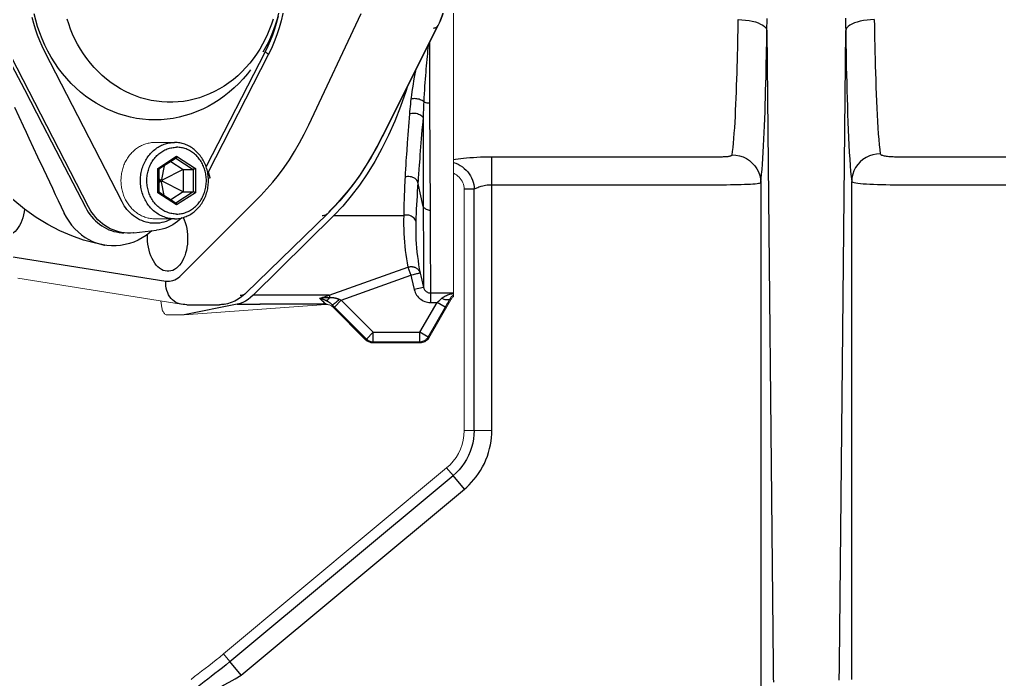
# Model space of a CAD drawing. Header units: millimetres. Extents: x 100 to 940, y 100 to 694.
# Drawn here: x 316.23 to 321.37, y 151.93 to 155.39 of the extents above; entities that cross this region are included whole.
import ezdxf

# ---------------------------------------------------------------- set-up
doc = ezdxf.new("R2010")
doc.units = ezdxf.units.MM
doc.layers.add('DTM_AXIS', color=7, linetype='Continuous', lineweight=9)
doc.layers.add('OUTLINE', color=6, linetype='Continuous', lineweight=9)

msp = doc.modelspace()

# ---------------------------------------------------------------- linework, layer by layer
at = {"color": 9, "linetype": 'Continuous'}
for p, q in [((317.7457, 154.8394), (318.0209, 155.4221)), ((318.4286, 155.3722), (318.4223, 155.359)), ((318.4223, 155.359), (318.4239, 155.362)), ((318.4345, 155.3858), (318.4286, 155.3722)), ((318.4223, 155.359), (318.1298, 154.7763)), ((320.1475, 155.3335), (320.1801, 152.0074)), ((320.5282, 152.0174), (320.5607, 155.3335)), ((318.378, 155.2705), (318.3793, 154.9542)), ((316.7664, 154.4352), (316.3613, 155.2227)), ((317.5167, 155.2227), (317.2069, 154.6205)), ((318.3793, 154.9542), (318.3816, 154.3928)), ((318.3428, 154.8549), (318.339, 154.8107)), ((318.3447, 154.8771), (318.3428, 154.8549)), ((318.1298, 154.7763), (318.1352, 154.7863)), ((316.3235, 154.6724), (316.3544, 154.6066)), ((316.9543, 154.6107), (317.0525, 154.6744)), ((317.0491, 154.665), (317.14, 154.6061)), ((317.0525, 154.6744), (317.1507, 154.6107)), ((318.705, 154.6726), (319.9153, 154.6726)), ((318.705, 153.237), (318.705, 154.6726)), ((320.817, 154.6726), (323.6291, 154.6726)), ((316.3544, 154.6066), (316.4009, 154.5071)), ((316.9543, 154.4834), (316.9543, 154.6107)), ((317.14, 154.6061), (317.14, 154.488)), ((317.1507, 154.6107), (317.1507, 154.4834)), ((317.2284, 154.5613), (317.2191, 154.5575)), ((318.3458, 154.4119), (318.3179, 154.5394)), ((320.5921, 151.9322), (320.5921, 154.5431)), ((317.14, 154.488), (317.0491, 154.4292)), ((318.6123, 154.5024), (318.5599, 154.5024)), ((318.705, 154.5258), (319.9153, 154.5258)), ((320.1152, 154.5368), (320.1152, 151.4664)), ((320.817, 154.5258), (323.6291, 154.5257)), ((317.0525, 154.4198), (316.9543, 154.4834)), ((317.1507, 154.4834), (317.0525, 154.4198)), ((317.077, 154.0515), (317.4943, 154.4699)), ((316.4611, 154.3792), (316.4619, 154.3774)), ((317.8764, 154.3647), (318.2432, 154.3647)), ((318.3819, 154.3202), (318.3819, 154.2959)), ((318.3819, 154.2959), (318.3821, 154.2476)), ((318.3463, 154.2007), (318.3465, 154.1558)), ((316.1394, 154.1569), (316.9952, 154.0209)), ((318.3465, 154.1558), (318.3466, 154.113)), ((318.3825, 154.1529), (318.3829, 154.0654)), ((317.8527, 153.9463), (318.265, 154.0939)), ((318.265, 154.0939), (318.2803, 154.051)), ((318.3466, 154.113), (318.3468, 154.0552)), ((317.9149, 153.9201), (318.2803, 154.051)), ((318.2803, 154.051), (318.2841, 154.0357)), ((318.2841, 154.0357), (318.2985, 153.9762)), ((318.3289, 154.0628), (318.3326, 154.0475)), ((318.3326, 154.0475), (318.3471, 153.9879)), ((318.3468, 154.0552), (318.347, 154.0091)), ((318.3829, 154.0654), (318.3832, 154.0096)), ((318.3471, 153.9879), (318.2985, 153.9762)), ((318.347, 154.0091), (318.3471, 153.9879)), ((318.3832, 154.0096), (318.3834, 153.9799)), ((318.3834, 153.9799), (318.3836, 153.9585)), ((317.8527, 153.9463), (317.4533, 153.9463)), ((317.8017, 153.9313), (317.8056, 153.9318)), ((317.8056, 153.9318), (317.8097, 153.9323)), ((317.8527, 153.9463), (317.8567, 153.9352)), ((317.9052, 153.9251), (317.9149, 153.9201)), ((318.3836, 153.9585), (318.5041, 153.9585)), ((318.3836, 153.9585), (318.3836, 153.9089)), ((318.4305, 153.9197), (318.4418, 153.9299)), ((318.4975, 153.9546), (318.5041, 153.9559)), ((317.2872, 153.8974), (317.2777, 153.8971)), ((317.302, 153.8994), (317.2872, 153.8974)), ((317.3708, 153.8996), (317.4906, 153.8996)), ((317.8348, 153.8992), (317.8284, 153.9055)), ((317.8672, 153.8973), (317.8796, 153.8848)), ((317.8796, 153.8848), (317.9149, 153.9201)), ((317.8796, 153.8848), (318.0473, 153.7171)), ((317.9149, 153.9201), (318.0826, 153.7524)), ((318.3278, 153.7524), (318.4182, 153.9089)), ((318.3836, 153.9089), (318.4182, 153.9089)), ((318.4614, 153.8839), (318.4182, 153.9089)), ((318.0473, 153.7171), (318.0826, 153.7524)), ((318.0826, 153.7524), (318.3278, 153.7524)), ((318.0826, 153.7025), (318.0826, 153.7524)), ((318.3278, 153.7025), (318.3278, 153.7524)), ((318.371, 153.7274), (318.3278, 153.7524)), ((318.371, 153.7274), (318.3741, 153.722)), ((318.0826, 153.7025), (318.0804, 153.6971)), ((318.0826, 153.7025), (318.3278, 153.7025)), ((318.5612, 152.9299), (318.5018, 153.0012)), ((317.3916, 151.9553), (318.5612, 152.9299)), ((317.3916, 151.9553), (317.3323, 152.0265)), ((320.1801, 152.0074), (320.1803, 151.9865)), ((320.1803, 151.9865), (320.1806, 151.9646)), ((320.5273, 151.9525), (320.5277, 151.975)), ((320.5277, 151.975), (320.5279, 151.9967)), ((320.5279, 151.9967), (320.5282, 152.0174)), ((320.1806, 151.9646), (320.181, 151.9422)), ((320.181, 151.9422), (320.1814, 151.9196)), ((320.5269, 151.9297), (320.5273, 151.9525))]:
    msp.add_line(p, q, dxfattribs=at)
at = {"color": 7, "linetype": 'Continuous'}
for p, q in [((318.1352, 154.7863), (318.4239, 155.362)), ((318.4321, 155.3795), (318.424, 155.3623)), ((316.5906, 154.4096), (316.1855, 155.1971)), ((317.533, 155.2056), (317.2155, 154.5883)), ((318.1298, 154.7763), (318.1054, 154.7294)), ((318.1095, 154.7368), (318.1352, 154.7863)), ((318.1638, 154.7855), (318.1289, 154.715)), ((318.0995, 154.7184), (318.0705, 154.6674)), ((318.1034, 154.7256), (318.0751, 154.6754)), ((318.1095, 154.7368), (318.0995, 154.7184)), ((317.0498, 154.6654), (316.9587, 154.6065)), ((317.0225, 154.6478), (317.0868, 154.6061)), ((318.0705, 154.6674), (318.0402, 154.6182)), ((318.0751, 154.6754), (318.0461, 154.6276)), ((316.9586, 154.6066), (316.9586, 154.4875)), ((316.9874, 154.6251), (316.9725, 154.553)), ((317.0868, 154.6061), (316.9771, 154.55)), ((317.0868, 154.6061), (317.14, 154.6061)), ((317.0868, 154.6061), (317.0868, 154.488)), ((318.0461, 154.6276), (318.016, 154.5817)), ((316.9586, 154.5583), (316.968, 154.55)), ((316.9586, 154.5358), (316.968, 154.5441)), ((316.968, 154.55), (316.9725, 154.553)), ((316.968, 154.5441), (316.968, 154.55)), ((316.9725, 154.5412), (316.968, 154.5441)), ((316.9725, 154.553), (316.9771, 154.55)), ((316.9771, 154.5441), (316.9725, 154.5412)), ((316.9874, 154.4691), (316.9725, 154.5412)), ((316.9771, 154.55), (316.9771, 154.5441)), ((317.0868, 154.488), (316.9771, 154.5441)), ((316.5308, 154.4911), (316.574, 154.4077)), ((316.9586, 154.4878), (317.0498, 154.4287)), ((317.0868, 154.488), (317.0225, 154.4464)), ((317.0868, 154.488), (317.14, 154.488)), ((318.6123, 153.237), (318.6123, 154.5024)), ((316.574, 154.4077), (316.5811, 154.3946)), ((317.8722, 154.4029), (317.845, 154.3755)), ((317.4153, 153.9571), (317.845, 154.3755)), ((317.8764, 154.3647), (317.4533, 153.9463)), ((316.828, 154.2735), (316.9468, 154.2873)), ((316.6748, 154.2094), (316.6753, 154.2093)), ((317.3708, 153.8996), (317.0912, 153.8435)), ((317.1065, 153.8971), (317.2778, 153.8971)), ((317.2777, 153.8971), (317.2774, 153.8971)), ((317.4906, 153.8996), (317.4885, 153.8992)), ((317.8348, 153.8992), (317.4885, 153.8992)), ((317.3322, 152.0265), (318.5018, 153.0012))]:
    msp.add_line(p, q, dxfattribs=at)
for points in [[(317.533, 155.9886), (317.5497, 155.9543), (317.5648, 155.9191), (317.5783, 155.8831), (317.5902, 155.8464), (317.6005, 155.8091), (317.6091, 155.7712), (317.616, 155.733), (317.6211, 155.6944), (317.6246, 155.6555), (317.6263, 155.6165), (317.6263, 155.5775), (317.6246, 155.5385), (317.6211, 155.4997), (317.6159, 155.4611), (317.609, 155.4229), (317.6005, 155.385), (317.5902, 155.3477), (317.5783, 155.311), (317.5648, 155.2751), (317.5497, 155.2399), (317.533, 155.2056)], [(317.5068, 155.2217), (317.5226, 155.2497), (317.5373, 155.2786), (317.5506, 155.3082), (317.5626, 155.3385), (317.5733, 155.3695), (317.5826, 155.401), (317.5905, 155.4329), (317.597, 155.4653), (317.6021, 155.498), (317.6057, 155.5309), (317.6079, 155.5639), (317.6086, 155.5971)], [(318.4731, 155.5426), (318.4702, 155.5187), (318.4669, 155.4973), (318.4628, 155.4763), (318.458, 155.4557), (318.4525, 155.4355), (318.4463, 155.4161), (318.4395, 155.3974), (318.4321, 155.3795)], [(316.1549, 155.2163), (316.2049, 155.1199), (316.254, 155.0251)], [(316.254, 155.0251), (316.3497, 154.8406), (316.3962, 154.7508), (316.4419, 154.6627), (316.5308, 154.4911)], [(318.2631, 155.0414), (318.2547, 155.0143), (318.2269, 154.9355), (318.1966, 154.8592), (318.1638, 154.7855)], [(317.0411, 154.3471), (317.0342, 154.3472), (317.0273, 154.3477), (317.0205, 154.3484), (317.0136, 154.3495), (317.0068, 154.3508), (317, 154.3525), (316.9934, 154.3544), (316.9867, 154.3566), (316.9802, 154.3591), (316.9737, 154.3619), (316.9674, 154.365), (316.9612, 154.3684), (316.955, 154.372), (316.9491, 154.3758), (316.9432, 154.38), (316.9375, 154.3844), (316.932, 154.389), (316.9266, 154.3939), (316.9214, 154.399), (316.9164, 154.4043), (316.9115, 154.4098), (316.9069, 154.4156), (316.9024, 154.4215), (316.8982, 154.4276), (316.8942, 154.434), (316.8904, 154.4404), (316.8868, 154.4471), (316.8835, 154.4539), (316.8804, 154.4608), (316.8775, 154.4679), (316.8749, 154.475), (316.8725, 154.4823), (316.8704, 154.4897), (316.8686, 154.4972), (316.867, 154.5047), (316.8656, 154.5124), (316.8646, 154.52), (316.8638, 154.5277), (316.8632, 154.5355), (316.863, 154.5432), (316.863, 154.551), (316.8632, 154.5587), (316.8638, 154.5664), (316.8646, 154.5741), (316.8656, 154.5818), (316.867, 154.5894), (316.8686, 154.597), (316.8704, 154.6044), (316.8725, 154.6118), (316.8749, 154.6191), (316.8775, 154.6263), (316.8804, 154.6334), (316.8835, 154.6403), (316.8868, 154.6471), (316.8904, 154.6537), (316.8942, 154.6602), (316.8982, 154.6665), (316.9024, 154.6726), (316.9069, 154.6786), (316.9115, 154.6843), (316.9164, 154.6899), (316.9214, 154.6952), (316.9266, 154.7003), (316.932, 154.7052), (316.9375, 154.7098), (316.9432, 154.7142), (316.9491, 154.7183), (316.955, 154.7222), (316.9612, 154.7258), (316.9674, 154.7292), (316.9737, 154.7322), (316.9802, 154.735), (316.9867, 154.7375), (316.9934, 154.7398), (317, 154.7417), (317.0068, 154.7433), (317.0136, 154.7447), (317.0205, 154.7457), (317.0273, 154.7465), (317.0342, 154.7469), (317.0411, 154.7471)], [(317.0411, 154.3471), (317.048, 154.3472), (317.0549, 154.3477), (317.0618, 154.3484), (317.0687, 154.3495), (317.0755, 154.3508), (317.0822, 154.3525), (317.0889, 154.3544), (317.0955, 154.3566), (317.1021, 154.3591), (317.1085, 154.3619), (317.1149, 154.365), (317.1211, 154.3684), (317.1272, 154.372), (317.1332, 154.3758), (317.1391, 154.38), (317.1448, 154.3844), (317.1503, 154.389), (317.1557, 154.3939), (317.1609, 154.399), (317.1659, 154.4043), (317.1708, 154.4098), (317.1754, 154.4156), (317.1798, 154.4215), (317.1841, 154.4276), (317.1881, 154.434), (317.1919, 154.4404), (317.1955, 154.4471), (317.1988, 154.4539), (317.2019, 154.4608), (317.2048, 154.4679), (317.2074, 154.475), (317.2097, 154.4823), (317.2119, 154.4897), (317.2137, 154.4972), (317.2153, 154.5047), (317.2166, 154.5124), (317.2177, 154.52), (317.2185, 154.5277), (317.219, 154.5355), (317.2193, 154.5432), (317.2193, 154.551), (317.219, 154.5587), (317.2185, 154.5664), (317.2177, 154.5741), (317.2166, 154.5818), (317.2153, 154.5894), (317.2137, 154.597), (317.2119, 154.6044), (317.2097, 154.6118), (317.2074, 154.6191), (317.2048, 154.6263), (317.2019, 154.6334), (317.1988, 154.6403), (317.1955, 154.6471), (317.1919, 154.6537), (317.1881, 154.6602), (317.1841, 154.6665), (317.1798, 154.6726), (317.1754, 154.6786), (317.1708, 154.6843), (317.1659, 154.6899), (317.1609, 154.6952), (317.1557, 154.7003), (317.1503, 154.7052), (317.1448, 154.7098), (317.1391, 154.7142), (317.1332, 154.7183), (317.1272, 154.7222), (317.1211, 154.7258), (317.1149, 154.7292), (317.1085, 154.7322), (317.1021, 154.735), (317.0955, 154.7375), (317.0889, 154.7398), (317.0822, 154.7417), (317.0755, 154.7433), (317.0687, 154.7447), (317.0618, 154.7457), (317.0549, 154.7465), (317.048, 154.7469), (317.0411, 154.7471)], [(317.0525, 154.3721), (317.0462, 154.3722), (317.0399, 154.3726), (317.0337, 154.3734), (317.0275, 154.3743), (317.0213, 154.3756), (317.0152, 154.3772), (317.0091, 154.379), (317.0031, 154.3811), (316.9972, 154.3835), (316.9914, 154.3861), (316.9856, 154.389), (316.98, 154.3921), (316.9745, 154.3955), (316.9691, 154.3992), (316.9639, 154.4031), (316.9588, 154.4072), (316.9539, 154.4115), (316.9491, 154.4161), (316.9445, 154.4209), (316.94, 154.4259), (316.9358, 154.431), (316.9317, 154.4364), (316.9278, 154.442), (316.9242, 154.4477), (316.9207, 154.4535), (316.9175, 154.4596), (316.9144, 154.4658), (316.9116, 154.4721), (316.909, 154.4785), (316.9067, 154.485), (316.9046, 154.4917), (316.9027, 154.4984), (316.9011, 154.5052), (316.8997, 154.5121), (316.8986, 154.519), (316.8977, 154.526), (316.8971, 154.533), (316.8967, 154.54), (316.8966, 154.5471), (316.8967, 154.5541), (316.8971, 154.5612), (316.8977, 154.5682), (316.8986, 154.5751), (316.8997, 154.5821), (316.9011, 154.589), (316.9027, 154.5958), (316.9046, 154.6025), (316.9067, 154.6091), (316.909, 154.6157), (316.9116, 154.6221), (316.9144, 154.6284), (316.9175, 154.6346), (316.9207, 154.6406), (316.9242, 154.6465), (316.9278, 154.6522), (316.9317, 154.6578), (316.9358, 154.6631), (316.94, 154.6683), (316.9445, 154.6733), (316.9491, 154.6781), (316.9539, 154.6826), (316.9588, 154.687), (316.9639, 154.6911), (316.9691, 154.695), (316.9745, 154.6986), (316.98, 154.702), (316.9856, 154.7052), (316.9914, 154.7081), (316.9972, 154.7107), (317.0031, 154.7131), (317.0091, 154.7152), (317.0152, 154.717), (317.0213, 154.7185), (317.0275, 154.7198), (317.0337, 154.7208), (317.0399, 154.7215), (317.0462, 154.7219), (317.0525, 154.7221)], [(317.0525, 154.3721), (317.0588, 154.3722), (317.065, 154.3726), (317.0713, 154.3734), (317.0775, 154.3743), (317.0837, 154.3756), (317.0898, 154.3772), (317.0959, 154.379), (317.1019, 154.3811), (317.1078, 154.3835), (317.1136, 154.3861), (317.1193, 154.389), (317.125, 154.3921), (317.1304, 154.3955), (317.1358, 154.3992), (317.1411, 154.4031), (317.1462, 154.4072), (317.1511, 154.4115), (317.1559, 154.4161), (317.1605, 154.4209), (317.1649, 154.4259), (317.1692, 154.431), (317.1733, 154.4364), (317.1771, 154.442), (317.1808, 154.4477), (317.1843, 154.4535), (317.1875, 154.4596), (317.1906, 154.4658), (317.1934, 154.4721), (317.1959, 154.4785), (317.1983, 154.485), (317.2004, 154.4917), (317.2023, 154.4984), (317.2039, 154.5052), (317.2053, 154.5121), (317.2064, 154.519), (317.2073, 154.526), (317.2079, 154.533), (317.2083, 154.54), (317.2084, 154.5471), (317.2083, 154.5541), (317.2079, 154.5612), (317.2073, 154.5682), (317.2064, 154.5751), (317.2053, 154.5821), (317.2039, 154.589), (317.2023, 154.5958), (317.2004, 154.6025), (317.1983, 154.6091), (317.1959, 154.6157), (317.1934, 154.6221), (317.1906, 154.6284), (317.1875, 154.6346), (317.1843, 154.6406), (317.1808, 154.6465), (317.1771, 154.6522), (317.1733, 154.6578), (317.1692, 154.6631), (317.1649, 154.6683), (317.1605, 154.6733), (317.1559, 154.6781), (317.1511, 154.6826), (317.1462, 154.687), (317.1411, 154.6911), (317.1358, 154.695), (317.1304, 154.6986), (317.125, 154.702), (317.1193, 154.7052), (317.1136, 154.7081), (317.1078, 154.7107), (317.1019, 154.7131), (317.0959, 154.7152), (317.0898, 154.717), (317.0837, 154.7185), (317.0775, 154.7198), (317.0713, 154.7208), (317.065, 154.7215), (317.0588, 154.7219), (317.0525, 154.7221)], [(318.1289, 154.715), (318.0917, 154.6477), (318.0523, 154.5835), (318.011, 154.5231), (317.968, 154.4666), (317.9232, 154.4138), (317.8764, 154.3647)], [(317.0525, 154.6744), (317.0525, 154.6736), (317.0524, 154.6729), (317.0524, 154.6722), (317.0523, 154.6714), (317.0522, 154.6708), (317.0521, 154.6701), (317.0519, 154.6695), (317.0518, 154.6689), (317.0516, 154.6683), (317.0514, 154.6678), (317.0512, 154.6673), (317.051, 154.6669), (317.0508, 154.6665), (317.0506, 154.6662), (317.0503, 154.6659), (317.0501, 154.6657), (317.0498, 154.6655), (317.0498, 154.6654)], [(318.5041, 154.6422), (318.5166, 154.6379), (318.5286, 154.6325), (318.54, 154.6263), (318.5508, 154.6192), (318.561, 154.6112), (318.5703, 154.6025), (318.5789, 154.5932), (318.5865, 154.5832), (318.5933, 154.5727), (318.599, 154.5617), (318.6038, 154.5503), (318.6075, 154.5386), (318.6102, 154.5266), (318.6118, 154.5146), (318.6123, 154.5024)], [(316.9543, 154.6107), (316.9548, 154.6104), (316.9554, 154.61), (316.9559, 154.6096), (316.9563, 154.6093), (316.9568, 154.6089), (316.9571, 154.6086), (316.9575, 154.6083), (316.9578, 154.608), (316.958, 154.6077), (316.9582, 154.6074), (316.9584, 154.6072), (316.9585, 154.607), (316.9586, 154.6068), (316.9586, 154.6066), (316.9586, 154.6066)], [(317.1507, 154.6107), (317.1501, 154.6104), (317.1495, 154.61), (317.1489, 154.6096), (317.1483, 154.6093), (317.1476, 154.6089), (317.147, 154.6086), (317.1464, 154.6083), (317.1458, 154.608), (317.1452, 154.6077), (317.1446, 154.6074), (317.144, 154.6072), (317.1435, 154.607), (317.143, 154.6068), (317.1425, 154.6066), (317.142, 154.6065), (317.1416, 154.6064), (317.1412, 154.6063), (317.1408, 154.6062), (317.1405, 154.6062), (317.1402, 154.6061), (317.14, 154.6061)], [(318.0402, 154.6182), (318.0088, 154.571), (317.9762, 154.5258), (317.9426, 154.4827), (317.9079, 154.4417), (317.8722, 154.4029)], [(316.6753, 154.2093), (316.6264, 154.219), (316.5646, 154.2355), (316.5027, 154.257), (316.4402, 154.2839), (316.3775, 154.3166), (316.3156, 154.3547), (316.2544, 154.3984), (316.1936, 154.448), (316.1336, 154.5033), (316.0743, 154.5645)], [(318.016, 154.5817), (317.9848, 154.5378), (317.9527, 154.4959), (317.9196, 154.4561), (317.8857, 154.4185), (317.8509, 154.383)], [(316.9543, 154.4834), (316.9548, 154.4838), (316.9554, 154.4842), (316.9559, 154.4845), (316.9563, 154.4849), (316.9568, 154.4852), (316.9571, 154.4856), (316.9575, 154.4859), (316.9578, 154.4862), (316.958, 154.4865), (316.9582, 154.4867), (316.9584, 154.4869), (316.9585, 154.4872), (316.9586, 154.4873), (316.9586, 154.4875), (316.9586, 154.4875)], [(317.1507, 154.4834), (317.1501, 154.4838), (317.1495, 154.4842), (317.1489, 154.4845), (317.1483, 154.4849), (317.1476, 154.4852), (317.147, 154.4856), (317.1464, 154.4859), (317.1458, 154.4862), (317.1452, 154.4865), (317.1446, 154.4867), (317.144, 154.4869), (317.1435, 154.4872), (317.143, 154.4873), (317.1425, 154.4875), (317.142, 154.4877), (317.1416, 154.4878), (317.1412, 154.4879), (317.1408, 154.4879), (317.1405, 154.488), (317.1402, 154.488), (317.14, 154.488)], [(316.255, 154.398), (316.2531, 154.3836), (316.25, 154.3679), (316.246, 154.3526), (316.2412, 154.3382), (316.2356, 154.3247), (316.2292, 154.3121), (316.2221, 154.3006), (316.2144, 154.2904), (316.2061, 154.2813), (316.1973, 154.2737), (316.1881, 154.2675), (316.1785, 154.2628), (316.1687, 154.2596), (316.1588, 154.2581), (316.1538, 154.2579)], [(316.5811, 154.3946), (316.5889, 154.3821), (316.5973, 154.37), (316.6064, 154.3584), (316.6161, 154.3472), (316.6263, 154.3368), (316.6371, 154.3271), (316.6484, 154.3181), (316.6601, 154.3098), (316.6722, 154.3024), (316.6848, 154.2958), (316.6976, 154.29), (316.7107, 154.2851), (316.7241, 154.281), (316.7376, 154.2779), (316.7513, 154.2756), (316.7651, 154.2742), (316.7756, 154.2739)], [(316.828, 154.2735), (316.8262, 154.2733), (316.8106, 154.2722), (316.795, 154.2722), (316.7794, 154.2733), (316.7641, 154.2755), (316.7488, 154.2788), (316.7338, 154.2832), (316.7191, 154.2887), (316.7045, 154.2952), (316.6905, 154.3027), (316.6769, 154.3111), (316.6639, 154.3206), (316.6514, 154.3309), (316.6395, 154.3421), (316.6282, 154.3542), (316.6176, 154.367), (316.6079, 154.3805), (316.5988, 154.3947), (316.5906, 154.4096)], [(317.0525, 154.4198), (317.0525, 154.4205), (317.0524, 154.4213), (317.0524, 154.422), (317.0523, 154.4227), (317.0522, 154.4234), (317.0521, 154.4241), (317.0519, 154.4247), (317.0518, 154.4253), (317.0516, 154.4258), (317.0514, 154.4263), (317.0512, 154.4268), (317.051, 154.4272), (317.0508, 154.4276), (317.0506, 154.4279), (317.0503, 154.4282), (317.0501, 154.4285), (317.0498, 154.4287), (317.0498, 154.4287)], [(317.0791, 154.3517), (317.0696, 154.3428), (317.0576, 154.3329), (317.045, 154.3239), (317.032, 154.3158), (317.0185, 154.3086), (317.0047, 154.3023), (316.9906, 154.2971), (316.9762, 154.2928), (316.9615, 154.2896), (316.9468, 154.2873)], [(317.0869, 154.3538), (317.0923, 154.3417), (317.0975, 154.3273), (317.1019, 154.3121), (317.1054, 154.2964), (317.1079, 154.2804), (317.1096, 154.264), (317.1103, 154.2471)], [(316.9224, 154.2845), (316.9123, 154.2753), (316.8927, 154.2602), (316.8721, 154.2467), (316.8506, 154.2351), (316.8284, 154.2254), (316.8056, 154.2175), (316.7823, 154.2116), (316.7587, 154.2076), (316.7348, 154.2055), (316.7108, 154.2055), (316.687, 154.2075), (316.6748, 154.2094)], [(316.8997, 154.2471), (316.9, 154.264), (316.9001, 154.2658)], [(317.0074, 154.0721), (317.0024, 154.0723), (316.9924, 154.0739), (316.9826, 154.077), (316.9728, 154.0817), (316.9635, 154.0879), (316.9545, 154.0955), (316.9459, 154.1046), (316.9379, 154.1148), (316.9305, 154.1263), (316.9237, 154.1389), (316.9177, 154.1525), (316.9125, 154.1668), (316.9081, 154.1821), (316.9046, 154.1978), (316.9021, 154.2138), (316.9004, 154.2302), (316.8997, 154.2471)], [(317.1103, 154.2471), (317.11, 154.2302), (317.1089, 154.2138), (317.1067, 154.1978), (317.1037, 154.1821), (317.0997, 154.1668), (317.0949, 154.1525), (317.0893, 154.1389), (317.0829, 154.1263), (317.0758, 154.1148), (317.0681, 154.1046), (317.0597, 154.0955), (317.051, 154.0879), (317.0418, 154.0817), (317.0322, 154.077), (317.0224, 154.0739), (317.0125, 154.0723), (317.0074, 154.0721)], [(317.3753, 153.9257), (317.3572, 153.9157), (317.3388, 153.9079), (317.32, 153.9022), (317.3012, 153.8987), (317.2824, 153.8971), (317.2774, 153.8971)], [(317.4533, 153.9463), (317.4403, 153.9345), (317.4271, 153.9244), (317.4135, 153.9158), (317.3996, 153.9088), (317.3854, 153.9034), (317.3708, 153.8996)], [(317.4153, 153.9571), (317.4098, 153.952), (317.3929, 153.9378), (317.3753, 153.9257)], [(317.1065, 153.8971), (317.0963, 153.8974), (317.086, 153.8983), (317.0755, 153.8997)], [(317.8418, 153.8977), (317.8404, 153.8981), (317.8397, 153.8983), (317.839, 153.8985), (317.8384, 153.8986), (317.8377, 153.8988), (317.8368, 153.8989), (317.8358, 153.8991), (317.8348, 153.8992)], [(318.6123, 153.237), (318.6115, 153.2152), (318.6092, 153.1932), (318.6052, 153.1712), (318.5995, 153.1494), (318.5922, 153.1278), (318.5833, 153.1068), (318.5729, 153.0865), (318.561, 153.067), (318.5478, 153.0487), (318.5334, 153.0316), (318.5181, 153.0157), (318.5018, 153.0012)], [(317.3323, 152.0265), (317.3121, 152.01), (317.2922, 151.9941), (317.2726, 151.9787), (317.2532, 151.9638), (317.2341, 151.9492), (317.2154, 151.9349), (317.1974, 151.9209), (317.1798, 151.9071), (317.1628, 151.8932)]]:
    msp.add_lwpolyline(points, dxfattribs=at)
at = {"color": 9, "linetype": 'Continuous'}
for points in [[(318.4724, 155.5405), (318.4705, 155.5241), (318.4682, 155.5079), (318.4654, 155.4917), (318.4622, 155.4757), (318.4586, 155.4599), (318.4545, 155.4444), (318.4501, 155.4292), (318.4453, 155.4144), (318.4401, 155.3999), (318.4345, 155.3858)], [(317.4392, 155.1282), (317.4233, 155.1073), (317.4012, 155.0812), (317.3781, 155.0563), (317.3539, 155.0328), (317.3286, 155.0105), (317.3025, 154.9898), (317.2754, 154.9704), (317.2474, 154.9525), (317.2187, 154.9362), (317.1893, 154.9216), (317.1592, 154.9085), (317.1287, 154.8971), (317.0977, 154.8875), (317.0663, 154.8796), (317.0346, 154.8734), (317.0028, 154.869), (316.9707, 154.8663), (316.9386, 154.8655), (316.9065, 154.8664), (316.8744, 154.8691), (316.8425, 154.8735), (316.8108, 154.8797), (316.7794, 154.8877), (316.7485, 154.8974), (316.7179, 154.9088), (316.6879, 154.9219), (316.6585, 154.9366), (316.6298, 154.953), (316.6019, 154.9709), (316.5748, 154.9903), (316.5487, 155.0111), (316.5235, 155.0334), (316.4993, 155.0569), (316.4762, 155.0818), (316.4541, 155.108), (316.4332, 155.1355), (316.4135, 155.1642), (316.3949, 155.1942), (316.3777, 155.225), (316.362, 155.2567), (316.3477, 155.2893), (316.3349, 155.322), (316.3238, 155.355), (316.3143, 155.3881), (316.3064, 155.4207)], [(316.3613, 155.2227), (316.3474, 155.2511), (316.3346, 155.2801), (316.323, 155.3097), (316.3125, 155.34), (316.3031, 155.3709), (316.2949, 155.4023)], [(316.7838, 155.0144), (316.7582, 155.0283), (316.7333, 155.0435), (316.709, 155.0602), (316.6854, 155.0783), (316.6627, 155.0976), (316.6409, 155.1183), (316.6199, 155.1402), (316.6001, 155.1631), (316.5814, 155.1869), (316.5639, 155.2116), (316.5477, 155.2368), (316.5329, 155.2626), (316.5193, 155.2888), (316.5071, 155.3151), (316.4962, 155.3415), (316.4866, 155.3679), (316.4782, 155.3939)], [(317.5583, 155.3929), (317.5499, 155.3668), (317.5402, 155.3403), (317.5293, 155.3139), (317.5169, 155.2876), (317.5033, 155.2614), (317.4884, 155.2356), (317.4721, 155.2104), (317.4546, 155.1857), (317.4359, 155.1619), (317.416, 155.1391), (317.3949, 155.1172), (317.373, 155.0966), (317.3503, 155.0773), (317.3266, 155.0593), (317.3024, 155.0427), (317.2774, 155.0275), (317.2518, 155.0138), (317.2257, 155.0015), (317.1991, 154.9907), (317.172, 154.9813), (317.1445, 154.9735), (317.1167, 154.9673), (317.0886, 154.9625), (317.0603, 154.9594), (317.032, 154.9579), (317.0035, 154.9579), (316.9752, 154.9595), (316.9469, 154.9627), (316.9188, 154.9675), (316.891, 154.9739), (316.8636, 154.9817), (316.8364, 154.9912), (316.8098, 155.0021), (316.7838, 155.0144)], [(317.5844, 155.4082), (317.5831, 155.4023), (317.5749, 155.3709), (317.5655, 155.34), (317.555, 155.3097), (317.5434, 155.2801), (317.5306, 155.2511), (317.5167, 155.2227)], [(319.9653, 154.6824), (319.9678, 154.7002), (319.9702, 154.7208), (319.9725, 154.7437), (319.9746, 154.7687), (319.9767, 154.7955), (319.9786, 154.8238), (319.9804, 154.8533), (319.9821, 154.8839), (319.9837, 154.9153), (319.9852, 154.9473), (319.9866, 154.9797), (319.9878, 155.0125), (319.989, 155.0455), (319.9902, 155.0784), (319.9912, 155.1112), (319.9922, 155.1438), (319.993, 155.1762), (319.9939, 155.2082), (319.9946, 155.2398), (319.9953, 155.271), (319.996, 155.3017), (319.9965, 155.332), (319.9971, 155.3617), (319.9976, 155.3908)], [(319.9976, 155.3908), (320.0167, 155.3901), (320.0356, 155.3885), (320.0538, 155.386), (320.0712, 155.3826), (320.0873, 155.3784), (320.1019, 155.3734), (320.1148, 155.3678), (320.1258, 155.3617), (320.1347, 155.355), (320.1414, 155.3481), (320.1456, 155.3409), (320.1475, 155.3335)], [(320.1475, 155.3335), (320.1477, 155.3552), (320.1483, 155.3762), (320.1491, 155.3965)], [(320.5589, 155.3983), (320.5598, 155.3773), (320.5604, 155.3558), (320.5607, 155.3335)], [(320.7106, 155.3908), (320.6914, 155.3901), (320.6725, 155.3885), (320.6543, 155.3859), (320.637, 155.3826), (320.6209, 155.3783), (320.6062, 155.3734), (320.5933, 155.3678), (320.5823, 155.3617), (320.5734, 155.355), (320.5668, 155.3481), (320.5625, 155.3409), (320.5607, 155.3335)], [(320.7106, 155.3908), (320.7111, 155.3582), (320.7117, 155.3247), (320.7124, 155.2905), (320.7132, 155.2557), (320.714, 155.2204), (320.7149, 155.1845), (320.7159, 155.1482), (320.7169, 155.1116), (320.7181, 155.0746), (320.7194, 155.0376), (320.7208, 155.0006), (320.7222, 154.9639), (320.7239, 154.9276), (320.7256, 154.892), (320.7275, 154.8573), (320.7295, 154.8239), (320.7317, 154.7921), (320.7341, 154.7621), (320.7366, 154.7344), (320.7392, 154.7095), (320.742, 154.688)], [(318.4002, 155.3463), (318.4046, 155.3472), (318.4086, 155.3484), (318.4122, 155.3499), (318.4154, 155.3517), (318.4182, 155.3539), (318.4205, 155.3563), (318.4223, 155.359)], [(320.1152, 154.5368), (320.1177, 154.5574), (320.1201, 154.5803), (320.1224, 154.6055), (320.1245, 154.6335), (320.1266, 154.6638), (320.1285, 154.6956), (320.1303, 154.7288), (320.132, 154.7635), (320.1336, 154.7988), (320.1351, 154.8348), (320.1365, 154.8715), (320.1377, 154.9083), (320.139, 154.9452), (320.1401, 154.9823), (320.1411, 155.0192), (320.1421, 155.0558), (320.1429, 155.0921), (320.1438, 155.1281), (320.1445, 155.1636), (320.1452, 155.1987), (320.1459, 155.2332), (320.1465, 155.2672), (320.147, 155.3006), (320.1475, 155.3335)], [(320.5607, 155.3335), (320.5612, 155.2966), (320.5618, 155.2589), (320.5625, 155.2206), (320.5633, 155.1815), (320.5641, 155.1417), (320.565, 155.1015), (320.566, 155.0607), (320.567, 155.0194), (320.5682, 154.978), (320.5695, 154.9364), (320.5708, 154.8947), (320.5723, 154.8535), (320.574, 154.8126), (320.5757, 154.7723), (320.5776, 154.7334), (320.5796, 154.6957), (320.5818, 154.6596), (320.5842, 154.6261), (320.5867, 154.5957), (320.5893, 154.568), (320.5921, 154.5431)], [(318.3719, 155.2583), (318.3716, 155.2556), (318.3701, 155.2416), (318.3686, 155.2272), (318.3671, 155.2123), (318.3656, 155.1969), (318.3641, 155.1812), (318.3627, 155.1652), (318.3613, 155.1487), (318.3598, 155.1318), (318.3585, 155.1146), (318.3571, 155.0971), (318.3557, 155.079), (318.3544, 155.0605), (318.3531, 155.0416), (318.3519, 155.0221), (318.3506, 155.0021), (318.3495, 154.9815), (318.3483, 154.9605)], [(317.5167, 155.2227), (317.5195, 155.2208), (317.5222, 155.219), (317.5246, 155.2171), (317.5267, 155.2153), (317.5286, 155.2136), (317.5302, 155.212), (317.5314, 155.2105), (317.5324, 155.2092), (317.533, 155.2079), (317.5332, 155.2068), (317.5332, 155.2059), (317.533, 155.2056)], [(318.3043, 155.1235), (318.3042, 155.1231), (318.3011, 155.106), (318.298, 155.0884), (318.295, 155.0705), (318.292, 155.0522), (318.2891, 155.0335), (318.2864, 155.0143), (318.2837, 154.9947), (318.2811, 154.9746)], [(318.2811, 154.9746), (318.2795, 154.9612), (318.278, 154.9479), (318.2766, 154.9347), (318.2753, 154.9218), (318.2741, 154.909), (318.2731, 154.8964)], [(318.3483, 154.9605), (318.3445, 154.9636), (318.34, 154.9664), (318.335, 154.969), (318.3296, 154.9712), (318.3237, 154.9731), (318.3177, 154.9746), (318.3114, 154.9757), (318.3051, 154.9764), (318.2988, 154.9766), (318.2926, 154.9764), (318.2867, 154.9757), (318.2811, 154.9746)], [(318.3483, 154.9605), (318.3476, 154.9463), (318.3469, 154.9322), (318.3463, 154.9182), (318.3457, 154.9043), (318.3452, 154.8906), (318.3447, 154.8771)], [(318.3483, 154.9605), (318.3508, 154.9593), (318.3536, 154.9581), (318.3567, 154.9571), (318.36, 154.9562), (318.3636, 154.9555), (318.3674, 154.955), (318.3713, 154.9545), (318.3752, 154.9543), (318.3793, 154.9542)], [(316.2018, 154.9316), (316.2478, 154.8337), (316.2628, 154.8017), (316.2779, 154.7697), (316.3235, 154.6724)], [(318.3447, 154.8771), (318.3417, 154.8812), (318.3377, 154.885), (318.3329, 154.8886), (318.3274, 154.8917), (318.3213, 154.8943), (318.3147, 154.8964), (318.3078, 154.898), (318.3006, 154.8989), (318.2935, 154.8992), (318.2864, 154.8989), (318.2795, 154.8979), (318.2731, 154.8964)], [(318.2731, 154.8964), (318.2713, 154.8747), (318.2696, 154.853), (318.268, 154.8313), (318.2663, 154.8095), (318.2647, 154.7878), (318.2631, 154.7665), (318.2616, 154.7456)], [(318.3447, 154.8771), (318.3449, 154.8196), (318.345, 154.7633), (318.3451, 154.7084), (318.3452, 154.6549)], [(317.4943, 154.4699), (317.5261, 154.5033), (317.557, 154.5386), (317.5869, 154.5759), (317.616, 154.6153), (317.6441, 154.6566), (317.6711, 154.6997), (317.6971, 154.7445), (317.722, 154.7911), (317.7457, 154.8394)], [(318.339, 154.8107), (318.3353, 154.7664), (318.3335, 154.7447), (318.3318, 154.7233), (318.3301, 154.7024), (318.3285, 154.6822), (318.3269, 154.6627)], [(318.2616, 154.7456), (318.2588, 154.7053), (318.2575, 154.6862)], [(318.2575, 154.6862), (318.2551, 154.6501), (318.2541, 154.6334), (318.2522, 154.6029)], [(318.3269, 154.6627), (318.3241, 154.6259), (318.3228, 154.6088)], [(318.3452, 154.6549), (318.3455, 154.5526), (318.3456, 154.5039), (318.3457, 154.457)], [(318.5041, 154.6572), (318.5155, 154.659), (318.5281, 154.6608), (318.5419, 154.6626), (318.557, 154.6644), (318.5732, 154.6661), (318.5904, 154.6677), (318.6084, 154.6691), (318.6271, 154.6703), (318.6463, 154.6713), (318.6657, 154.672), (318.6853, 154.6725), (318.705, 154.6726)], [(319.9153, 154.6726), (319.9204, 154.6727), (319.9255, 154.6728), (319.9304, 154.6731), (319.9352, 154.6734), (319.9398, 154.6738), (319.9441, 154.6743), (319.9481, 154.675), (319.9518, 154.6757), (319.9551, 154.6764), (319.958, 154.6773), (319.9604, 154.6782), (319.9624, 154.6792), (319.9639, 154.6802), (319.9648, 154.6813), (319.9653, 154.6824)], [(319.9653, 154.6824), (319.9847, 154.6811), (320.0039, 154.6772), (320.0223, 154.671), (320.0399, 154.6625), (320.0561, 154.6519), (320.0708, 154.6394), (320.0838, 154.6251), (320.0947, 154.6093), (320.1034, 154.5923), (320.1098, 154.5743), (320.1137, 154.5558), (320.1152, 154.5368)], [(320.742, 154.688), (320.7226, 154.6866), (320.7034, 154.6828), (320.685, 154.6766), (320.6675, 154.6681), (320.6512, 154.6576), (320.6365, 154.6451), (320.6236, 154.6308), (320.6127, 154.6151), (320.6039, 154.5982), (320.5975, 154.5804), (320.5936, 154.5619), (320.5921, 154.5431)], [(320.742, 154.688), (320.7427, 154.6862), (320.7441, 154.6844), (320.7463, 154.6828), (320.7493, 154.6812), (320.753, 154.6798), (320.7573, 154.6784), (320.7622, 154.6772), (320.7678, 154.6762), (320.7738, 154.6752), (320.7803, 154.6744), (320.7872, 154.6738), (320.7943, 154.6733), (320.8017, 154.6729), (320.8093, 154.6727), (320.817, 154.6726)], [(317.2284, 154.5613), (317.2257, 154.5742), (317.2219, 154.587), (317.2188, 154.5948)], [(318.2522, 154.6029), (318.2514, 154.5894), (318.2507, 154.5769), (318.2489, 154.5412)], [(318.3228, 154.6088), (318.3205, 154.5777), (318.3195, 154.5639), (318.3187, 154.5512)], [(318.2489, 154.5412), (318.2478, 154.5174), (318.2467, 154.494), (318.2458, 154.4711), (318.2451, 154.4488), (318.2444, 154.4269), (318.2439, 154.4056), (318.2435, 154.3848), (318.2432, 154.3647)], [(318.3179, 154.5394), (318.3153, 154.5446), (318.3118, 154.5496), (318.3075, 154.5541), (318.3025, 154.5581), (318.2969, 154.5615), (318.2908, 154.5643), (318.2842, 154.5664), (318.2774, 154.5678), (318.2705, 154.5684), (318.2635, 154.5682), (318.2567, 154.5672), (318.2502, 154.5655)], [(318.3187, 154.5512), (318.3162, 154.5146), (318.3146, 154.4902), (318.3131, 154.4663), (318.3118, 154.4429), (318.3105, 154.42), (318.3094, 154.3976), (318.3084, 154.3757), (318.3075, 154.3545), (318.3067, 154.3338)], [(320.5921, 154.5431), (320.5941, 154.541), (320.5984, 154.5391), (320.6051, 154.5372), (320.6139, 154.5355), (320.6249, 154.5339), (320.6379, 154.5324), (320.6528, 154.531), (320.6693, 154.5298), (320.6874, 154.5288), (320.7069, 154.5279), (320.7275, 154.5271), (320.749, 154.5265), (320.7713, 154.5261), (320.794, 154.5259), (320.817, 154.5258)], [(316.4009, 154.5071), (316.4162, 154.4743), (316.4313, 154.4422), (316.4463, 154.4104), (316.4611, 154.3792)], [(318.6123, 154.5024), (318.6151, 154.504), (318.6185, 154.5057), (318.6224, 154.5075), (318.6269, 154.5095), (318.6319, 154.5116), (318.6375, 154.5137), (318.6436, 154.5158), (318.6502, 154.5179), (318.6573, 154.5198), (318.6647, 154.5215), (318.6725, 154.523), (318.6805, 154.5242), (318.6886, 154.5251), (318.6968, 154.5256), (318.705, 154.5258)], [(319.9153, 154.5258), (319.9357, 154.5259), (319.9559, 154.526), (319.9757, 154.5263), (319.9949, 154.5267), (320.0132, 154.5272), (320.0305, 154.5278), (320.0466, 154.5284), (320.0613, 154.5292), (320.0745, 154.5301), (320.0861, 154.5311), (320.0958, 154.5321), (320.1037, 154.5332), (320.1096, 154.5344), (320.1134, 154.5356), (320.1152, 154.5368)], [(318.3457, 154.457), (318.3459, 154.3884), (318.3459, 154.3648), (318.346, 154.3411), (318.346, 154.3174), (318.3461, 154.2939), (318.3462, 154.2704)], [(317.0281, 154.3471), (317.0199, 154.3427), (317.0088, 154.3376), (316.9976, 154.3333), (316.9861, 154.3297), (316.9745, 154.327), (316.9627, 154.325), (316.9509, 154.3238), (316.9391, 154.3234), (316.9273, 154.3238), (316.9155, 154.325), (316.9037, 154.3269), (316.8921, 154.3297), (316.8806, 154.3332), (316.8694, 154.3375), (316.8583, 154.3425), (316.8475, 154.3484), (316.8371, 154.3548), (316.8271, 154.362), (316.8175, 154.3698), (316.8084, 154.3781), (316.7999, 154.3868), (316.792, 154.3961), (316.7846, 154.4056), (316.7779, 154.4152), (316.7719, 154.4251), (316.7664, 154.4352)], [(318.3458, 154.4119), (318.3477, 154.4083), (318.3503, 154.405), (318.3535, 154.402), (318.3573, 154.3993), (318.3616, 154.397), (318.3662, 154.3952), (318.3712, 154.3939), (318.3763, 154.3931), (318.3816, 154.3928)], [(318.3816, 154.3928), (318.3817, 154.3687), (318.3819, 154.3202)], [(316.4619, 154.3774), (316.4738, 154.355), (316.4872, 154.3338), (316.5019, 154.3139), (316.5181, 154.2953), (316.5354, 154.2782), (316.5536, 154.263), (316.5725, 154.2496), (316.5919, 154.2381), (316.6112, 154.2286), (316.6302, 154.221), (316.6488, 154.2152)], [(317.8156, 154.3647), (317.8207, 154.3649), (317.8255, 154.3656), (317.8301, 154.3668), (317.8344, 154.3684), (317.8385, 154.3705), (317.8421, 154.373), (317.845, 154.3755)], [(318.2432, 154.3647), (318.2427, 154.3402), (318.2426, 154.3161), (318.243, 154.2926), (318.2439, 154.2696), (318.2452, 154.2471), (318.247, 154.2249), (318.2491, 154.2029), (318.2516, 154.1812), (318.2544, 154.1594), (318.2576, 154.1376), (318.2611, 154.1158), (318.265, 154.0939)], [(318.3067, 154.3338), (318.3044, 154.3395), (318.3013, 154.3448), (318.2975, 154.3498), (318.2929, 154.3542), (318.2878, 154.3581), (318.2821, 154.3613), (318.276, 154.3638), (318.2696, 154.3656), (318.263, 154.3665), (318.2564, 154.3667), (318.2497, 154.3661), (318.2432, 154.3647)], [(318.3067, 154.3338), (318.3062, 154.309), (318.3062, 154.2851), (318.3066, 154.2619), (318.3075, 154.239), (318.3089, 154.2164), (318.3107, 154.1941), (318.3128, 154.1722), (318.3154, 154.1503), (318.3182, 154.1285), (318.3214, 154.1067), (318.325, 154.0849), (318.3289, 154.0628)], [(318.3462, 154.2704), (318.3463, 154.2237), (318.3463, 154.2007)], [(318.3821, 154.2476), (318.3823, 154.1997), (318.3824, 154.1761), (318.3825, 154.1529)], [(316.6488, 154.2152), (316.667, 154.2108), (316.6748, 154.2094)], [(318.265, 154.0939), (318.2674, 154.0947), (318.2699, 154.0953), (318.2725, 154.0958), (318.2753, 154.0962), (318.2781, 154.0965), (318.281, 154.0966), (318.284, 154.0966), (318.287, 154.0964), (318.29, 154.0961), (318.293, 154.0955), (318.296, 154.0948), (318.2989, 154.0939), (318.3018, 154.0928), (318.3047, 154.0916), (318.3074, 154.0902), (318.31, 154.0886), (318.3125, 154.0868), (318.3149, 154.085), (318.3171, 154.0829), (318.3192, 154.0808), (318.3211, 154.0785), (318.3229, 154.0761), (318.3244, 154.0736), (318.3258, 154.071), (318.327, 154.0684), (318.3281, 154.0656), (318.3289, 154.0628)], [(316.9952, 154.0209), (317.0048, 154.02), (317.0143, 154.0201), (317.0237, 154.0214), (317.033, 154.0238), (317.0424, 154.0272), (317.0514, 154.0318), (317.0602, 154.0373), (317.0687, 154.0439), (317.077, 154.0515)], [(318.3289, 154.0628), (318.3283, 154.063), (318.3269, 154.0626), (318.3248, 154.0619), (318.322, 154.0611), (318.3184, 154.0603), (318.3142, 154.0593), (318.3095, 154.058), (318.3043, 154.0568), (318.2986, 154.0554), (318.2927, 154.0539), (318.2866, 154.0523), (318.2803, 154.051)], [(317.0754, 153.8997), (317.0675, 153.9013), (317.0577, 153.9046), (317.0484, 153.9092), (317.0395, 153.915), (317.0312, 153.9219), (317.0236, 153.93), (317.0167, 153.939), (317.0107, 153.9489), (317.0056, 153.9596), (317.0015, 153.971), (316.9984, 153.983), (316.9963, 153.9954), (316.9952, 154.0081), (316.9952, 154.0209)], [(318.2985, 153.9762), (318.3008, 153.9686), (318.3036, 153.9613), (318.307, 153.9543), (318.3111, 153.9477), (318.3157, 153.9413), (318.3209, 153.9355), (318.3265, 153.9302), (318.3327, 153.9253), (318.3392, 153.9211), (318.346, 153.9174), (318.3532, 153.9144), (318.3606, 153.912), (318.368, 153.9103), (318.3757, 153.9093), (318.3836, 153.9089)], [(318.3471, 153.9879), (318.348, 153.9846), (318.3493, 153.9814), (318.3508, 153.9784), (318.3525, 153.9754), (318.3545, 153.9727), (318.3567, 153.9701), (318.3591, 153.9678), (318.3618, 153.9657), (318.3645, 153.9638), (318.3675, 153.9623), (318.3705, 153.9609), (318.3737, 153.9599), (318.3769, 153.9591), (318.3802, 153.9587), (318.3836, 153.9585)], [(317.3859, 153.9463), (317.391, 153.9465), (317.3958, 153.9472), (317.4004, 153.9484), (317.4047, 153.95), (317.4088, 153.9521), (317.4124, 153.9547), (317.4153, 153.9571)], [(317.8017, 153.9313), (317.8103, 153.9336), (317.8189, 153.936), (317.8274, 153.9384), (317.8359, 153.941), (317.8443, 153.9436), (317.8527, 153.9463)], [(317.8017, 153.9313), (317.8029, 153.9309), (317.8041, 153.9306), (317.8053, 153.9303), (317.8066, 153.9299), (317.808, 153.9295), (317.8093, 153.9291), (317.8108, 153.9287), (317.8122, 153.9282), (317.8137, 153.9277), (317.8153, 153.9272), (317.8169, 153.9267), (317.8185, 153.9261), (317.8202, 153.9255), (317.822, 153.9248), (317.8237, 153.9242), (317.8256, 153.9234), (317.8275, 153.9227), (317.8294, 153.9219), (317.8314, 153.921), (317.8334, 153.9201), (317.8355, 153.9191)], [(317.8284, 153.9055), (317.8236, 153.9103), (317.8175, 153.9162), (317.8102, 153.9232), (317.8017, 153.9313)], [(317.8097, 153.9323), (317.8119, 153.9326), (317.8142, 153.9328), (317.8165, 153.9331), (317.8189, 153.9333), (317.8214, 153.9336), (317.8239, 153.9338), (317.8265, 153.9341), (317.8292, 153.9343), (317.832, 153.9345), (317.8348, 153.9346), (317.8377, 153.9348), (317.8407, 153.9349), (317.8437, 153.9351), (317.8468, 153.9352), (317.85, 153.9352), (317.8533, 153.9352), (317.8567, 153.9352)], [(317.8355, 153.9191), (317.8378, 153.9196), (317.8401, 153.9204), (317.8425, 153.9216), (317.8449, 153.9231), (317.8474, 153.925), (317.8497, 153.9271), (317.8521, 153.9295), (317.8544, 153.9322), (317.8567, 153.9352)], [(317.8567, 153.9352), (317.8583, 153.9351), (317.8599, 153.9351), (317.8616, 153.935), (317.8633, 153.9349), (317.8651, 153.9348), (317.867, 153.9346), (317.8688, 153.9345), (317.8707, 153.9343), (317.8726, 153.9341), (317.8744, 153.9338), (317.8762, 153.9336), (317.878, 153.9333), (317.8798, 153.933), (317.8815, 153.9327), (317.8831, 153.9324), (317.8847, 153.9321), (317.8863, 153.9317), (317.8878, 153.9314), (317.8893, 153.931), (317.8908, 153.9306), (317.8922, 153.9302), (317.8936, 153.9298), (317.8951, 153.9293), (317.8965, 153.9288), (317.8979, 153.9283), (317.8993, 153.9278), (317.9007, 153.9272), (317.9022, 153.9265), (317.9037, 153.9258), (317.9052, 153.9251)], [(317.8672, 153.8973), (317.8683, 153.8971), (317.8699, 153.8975), (317.872, 153.8984), (317.8745, 153.8998), (317.8775, 153.9017), (317.8807, 153.904), (317.8844, 153.9067), (317.8882, 153.9098), (317.8923, 153.9133), (317.8966, 153.917), (317.9009, 153.921), (317.9052, 153.9251)], [(318.371, 153.7274), (318.4656, 153.8913), (318.4698, 153.8985), (318.4738, 153.9056), (318.4777, 153.9125), (318.4814, 153.9193), (318.4867, 153.9288)], [(318.4418, 153.9299), (318.4454, 153.9329), (318.4493, 153.9358), (318.4536, 153.9385), (318.4581, 153.9411), (318.463, 153.9435), (318.4681, 153.9458), (318.4734, 153.9479), (318.4791, 153.9498), (318.485, 153.9516), (318.4911, 153.9532), (318.4975, 153.9546)], [(318.4851, 153.9259), (318.4829, 153.924), (318.4799, 153.9226), (318.4761, 153.9219), (318.4716, 153.9217), (318.4664, 153.9222), (318.4608, 153.9233), (318.4547, 153.9249), (318.4483, 153.9272), (318.4418, 153.9299)], [(318.4867, 153.9288), (318.4884, 153.9315), (318.4903, 153.9342), (318.4923, 153.9367), (318.4944, 153.9392), (318.4967, 153.9415), (318.499, 153.9437), (318.5015, 153.9458), (318.5041, 153.9477)], [(317.8355, 153.9191), (317.8365, 153.9186), (317.8376, 153.9181), (317.8387, 153.9176), (317.8398, 153.917), (317.841, 153.9164), (317.8421, 153.9158), (317.8433, 153.9151), (317.8446, 153.9144), (317.8458, 153.9137), (317.847, 153.913), (317.8481, 153.9123), (317.8493, 153.9116), (317.8504, 153.9109), (317.8515, 153.9102), (317.8526, 153.9095), (317.8536, 153.9088), (317.8547, 153.908), (317.8557, 153.9073), (317.8566, 153.9066), (317.8576, 153.9059), (317.8586, 153.9051), (317.8595, 153.9044), (317.8604, 153.9036), (317.8614, 153.9028), (317.8623, 153.902), (317.8632, 153.9012), (317.8642, 153.9003), (317.8652, 153.8993), (317.8662, 153.8983), (317.8672, 153.8973)], [(317.8734, 153.8834), (317.8734, 153.8846), (317.8731, 153.8862), (317.8723, 153.8883), (317.871, 153.8908), (317.8693, 153.8938), (317.8672, 153.8973)], [(318.4182, 153.9089), (318.4224, 153.9125), (318.4265, 153.9162), (318.4305, 153.9197)], [(318.0473, 153.7171), (318.049, 153.7155), (318.0507, 153.714), (318.0526, 153.7125), (318.0546, 153.7111), (318.0567, 153.7097), (318.059, 153.7084), (318.0613, 153.7073), (318.0637, 153.7062), (318.0662, 153.7052), (318.0688, 153.7044), (318.0715, 153.7037), (318.0742, 153.7032), (318.077, 153.7028), (318.0798, 153.7025), (318.0826, 153.7025)], [(318.3278, 153.7025), (318.3303, 153.7025), (318.3328, 153.7027), (318.3354, 153.703), (318.338, 153.7035), (318.3407, 153.7042), (318.3434, 153.705), (318.3461, 153.7059), (318.3487, 153.7071), (318.3514, 153.7084), (318.354, 153.7099), (318.3565, 153.7116), (318.359, 153.7134), (318.3613, 153.7154), (318.3635, 153.7175), (318.3656, 153.7198), (318.3676, 153.7222), (318.3694, 153.7248), (318.371, 153.7274)], [(318.5612, 152.9299), (318.5741, 152.941), (318.5868, 152.9531), (318.5993, 152.9662), (318.6117, 152.9804), (318.6239, 152.9957), (318.6355, 153.0118), (318.6465, 153.0289), (318.6568, 153.0467), (318.6661, 153.0651), (318.6745, 153.084), (318.682, 153.1035), (318.6884, 153.123), (318.6937, 153.1426), (318.6979, 153.1623), (318.7011, 153.1817), (318.7034, 153.2005), (318.7047, 153.2189), (318.705, 153.237)], [(317.2154, 151.8562), (317.2415, 151.8709), (317.2689, 151.8865), (317.2976, 151.9028), (317.3276, 151.9198), (317.359, 151.9373), (317.3916, 151.9553)]]:
    msp.add_lwpolyline(points, dxfattribs=at)
at = {"layer": 'DTM_AXIS', "color": 7, "linetype": 'Continuous'}
for p, q in [((316.939, 154.7471), (317.0411, 154.7471)), ((316.939, 154.3471), (317.0411, 154.3471))]:
    msp.add_line(p, q, dxfattribs=at)
msp.add_lwpolyline([(316.939, 154.3471), (316.933, 154.3472), (316.927, 154.3475), (316.921, 154.3481), (316.915, 154.3489), (316.909, 154.3499), (316.9031, 154.3512), (316.8972, 154.3526), (316.8914, 154.3543), (316.8856, 154.3563), (316.8799, 154.3584), (316.8743, 154.3607), (316.8687, 154.3633), (316.8632, 154.3661), (316.8578, 154.369), (316.8525, 154.3722), (316.8473, 154.3756), (316.8422, 154.3792), (316.8372, 154.3829), (316.8323, 154.3869), (316.8275, 154.391), (316.8229, 154.3953), (316.8184, 154.3998), (316.8141, 154.4045), (316.8098, 154.4093), (316.8058, 154.4143), (316.8018, 154.4194), (316.7981, 154.4247), (316.7945, 154.4301), (316.791, 154.4356), (316.7878, 154.4413), (316.7847, 154.4471), (316.7817, 154.453), (316.779, 154.459), (316.7764, 154.4651), (316.7741, 154.4713), (316.7719, 154.4776), (316.7699, 154.484), (316.7681, 154.4904), (316.7665, 154.4969), (316.7651, 154.5035), (316.7639, 154.5101), (316.7628, 154.5168), (316.762, 154.5235), (316.7614, 154.5302), (316.761, 154.537), (316.7608, 154.5437), (316.7608, 154.5505), (316.761, 154.5572), (316.7614, 154.5639), (316.762, 154.5707), (316.7628, 154.5774), (316.7639, 154.584), (316.7651, 154.5906), (316.7665, 154.5972), (316.7681, 154.6037), (316.7699, 154.6102), (316.7719, 154.6165), (316.7741, 154.6228), (316.7764, 154.629), (316.779, 154.6352), (316.7817, 154.6412), (316.7847, 154.6471), (316.7878, 154.6529), (316.791, 154.6585), (316.7945, 154.6641), (316.7981, 154.6695), (316.8018, 154.6748), (316.8058, 154.6799), (316.8098, 154.6849), (316.8141, 154.6897), (316.8184, 154.6943), (316.8229, 154.6988), (316.8275, 154.7031), (316.8323, 154.7073), (316.8372, 154.7112), (316.8422, 154.715), (316.8473, 154.7186), (316.8525, 154.7219), (316.8578, 154.7251), (316.8632, 154.7281), (316.8687, 154.7309), (316.8743, 154.7334), (316.8799, 154.7358), (316.8856, 154.7379), (316.8914, 154.7398), (316.8972, 154.7415), (316.9031, 154.743), (316.909, 154.7442), (316.915, 154.7453), (316.921, 154.7461), (316.927, 154.7466), (316.933, 154.747), (316.939, 154.7471)], dxfattribs=at)
at = {"layer": 'OUTLINE'}
for p, q in [((318.5041, 153.9379), (318.5041, 157.2471)), ((318.5599, 153.237), (318.5599, 154.5024)), ((317.0755, 153.8996), (316.2196, 154.0357)), ((316.9751, 153.8805), (316.9693, 153.9165)), ((317.8348, 153.8975), (317.0912, 153.8435)), ((318.0451, 153.7117), (317.8734, 153.8834)), ((318.4896, 153.922), (318.3741, 153.722)), ((317.0912, 153.8435), (317.0043, 153.8432)), ((318.0473, 153.7171), (318.0451, 153.7117)), ((318.3309, 153.6971), (318.0804, 153.6971)), ((318.3278, 153.7025), (318.3309, 153.6971)), ((318.705, 153.237), (318.5599, 153.237)), ((317.2987, 152.0668), (318.4682, 153.0414)), ((318.5018, 153.0012), (318.4682, 153.0414)), ((317.3322, 152.0265), (317.2987, 152.0668)), ((317.1293, 151.9335), (317.147, 151.948))]:
    msp.add_line(p, q, dxfattribs=at)
for points in [[(318.5599, 154.5024), (318.5594, 154.5111), (318.5582, 154.5195), (318.5561, 154.5277), (318.5532, 154.5359), (318.5494, 154.5437), (318.5449, 154.5512), (318.5396, 154.5583), (318.5336, 154.565), (318.527, 154.5712), (318.5199, 154.5768), (318.5122, 154.5818), (318.5041, 154.5861)], [(318.4896, 153.922), (318.4889, 153.9221), (318.4882, 153.9223), (318.4876, 153.9225), (318.487, 153.9229), (318.4865, 153.9233), (318.4861, 153.9238), (318.4857, 153.9244), (318.4854, 153.9251), (318.4851, 153.9259)], [(318.4896, 153.922), (318.4915, 153.9251), (318.4937, 153.928), (318.496, 153.9308), (318.4985, 153.9333), (318.5012, 153.9357), (318.5041, 153.9379)], [(316.9751, 153.8805), (316.9761, 153.8751), (316.9775, 153.8702), (316.9792, 153.8655), (316.9811, 153.8611), (316.9834, 153.8571), (316.9859, 153.8535), (316.9886, 153.8505), (316.9915, 153.8479), (316.9946, 153.8458), (316.9977, 153.8444), (317.0009, 153.8435), (317.0043, 153.8432)], [(317.8418, 153.8977), (317.8411, 153.8977), (317.8404, 153.8977), (317.8396, 153.8977), (317.8388, 153.8977), (317.838, 153.8977), (317.8372, 153.8977), (317.8365, 153.8976), (317.8357, 153.8976), (317.8348, 153.8975)], [(317.8418, 153.8977), (317.8458, 153.8973), (317.8497, 153.8965), (317.8535, 153.8955), (317.8573, 153.8941), (317.8609, 153.8924), (317.8644, 153.8905), (317.8677, 153.8882), (317.8709, 153.8858), (317.8738, 153.883)], [(318.3309, 153.6971), (318.3367, 153.6974), (318.3424, 153.6984), (318.348, 153.7001), (318.3533, 153.7024), (318.3583, 153.7053), (318.363, 153.7088), (318.3672, 153.7127), (318.371, 153.7172), (318.3741, 153.722)], [(318.0451, 153.7117), (318.0483, 153.7088), (318.0518, 153.7061), (318.0554, 153.7038), (318.0593, 153.7018), (318.0633, 153.7001), (318.0675, 153.6988), (318.0717, 153.6978), (318.0761, 153.6973), (318.0804, 153.6971)], [(318.4682, 153.0414), (318.4865, 153.0582), (318.503, 153.0767), (318.5177, 153.0967), (318.5303, 153.118), (318.5408, 153.1404), (318.5491, 153.1638), (318.5551, 153.1879), (318.5587, 153.2123), (318.5599, 153.237)], [(317.2212, 152.0053), (317.2404, 152.0201), (317.2597, 152.0352), (317.2791, 152.0508), (317.2987, 152.0668)], [(317.147, 151.948), (317.1651, 151.9623), (317.1836, 151.9765), (317.2212, 152.0053)]]:
    msp.add_lwpolyline(points, dxfattribs=at)

doc.saveas('drawing.dxf')
